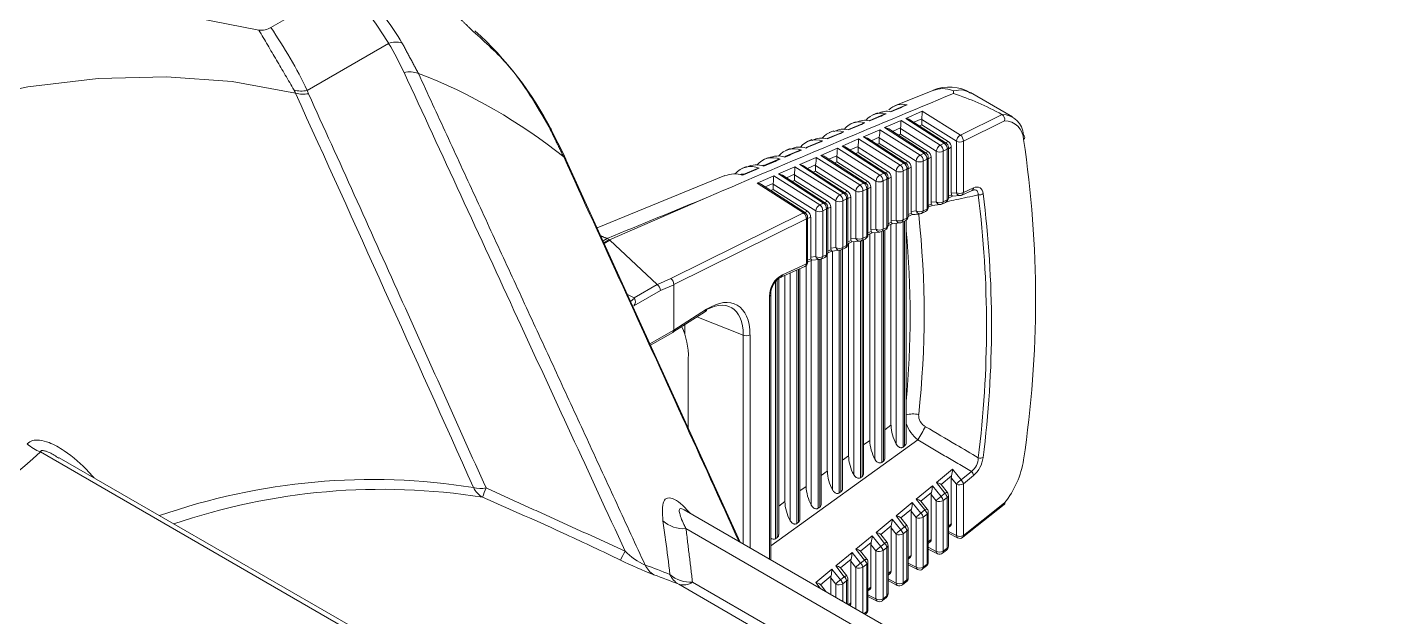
# Model space of a CAD drawing. Extents: x 8 to 113, y 2 to 87.
# Drawn here: x 21.117 to 23.919, y 69.324 to 70.541 of the extents above; entities that cross this region are included whole.
import ezdxf

# ---------------------------------------------------------------- set-up
doc = ezdxf.new("R2010")
doc.units = 0
doc.header["$MEASUREMENT"] = 0
doc.layers.add('OBJECT', color=7, linetype='CONTINUOUS')

msp = doc.modelspace()

# ---------------------------------------------------------------- linework, layer by layer
at = {"layer": 'OBJECT', "linetype": 'Continuous', "lineweight": 15}
for p, q in [((21.8632, 70.5075), (21.6948, 70.4103)), ((22.9926, 70.4126), (22.9083, 70.3784)), ((23.1518, 70.3559), (23.0651, 70.4059)), ((22.9297, 70.3794), (22.9005, 70.367)), ((22.9314, 70.3527), (22.9654, 70.3675)), ((22.9654, 70.3675), (23.0441, 70.318)), ((22.8416, 70.3418), (22.8131, 70.3298)), ((22.8277, 70.3456), (22.818, 70.3417)), ((22.8856, 70.3605), (22.8568, 70.3484)), ((22.8729, 70.364), (22.8632, 70.36)), ((22.8875, 70.3336), (22.9215, 70.3484)), ((22.9215, 70.3484), (23.0026, 70.2975)), ((23.0106, 70.3014), (22.9314, 70.3527)), ((23.0148, 70.3014), (22.94, 70.3499)), ((22.9643, 70.3521), (22.9477, 70.3449)), ((22.9595, 70.3372), (22.9642, 70.3393)), ((23.0358, 70.3055), (22.9642, 70.3506)), ((22.9642, 70.3393), (22.9642, 70.3506)), ((22.9642, 70.3393), (23.0187, 70.305)), ((23.0441, 70.318), (23.1303, 70.3607)), ((23.1353, 70.3479), (23.0503, 70.3058)), ((22.7977, 70.3231), (22.7693, 70.3111)), ((22.7826, 70.3272), (22.773, 70.3233)), ((22.7998, 70.2954), (22.8338, 70.3103)), ((22.8338, 70.3103), (22.9196, 70.2563)), ((22.8437, 70.3145), (22.8777, 70.3293)), ((22.9275, 70.2603), (22.8437, 70.3145)), ((22.9317, 70.2603), (22.8523, 70.3117)), ((22.8766, 70.3139), (22.8601, 70.3067)), ((22.9528, 70.2644), (22.8765, 70.3124)), ((22.8765, 70.3011), (22.8765, 70.3124)), ((22.8777, 70.3293), (22.9611, 70.2769)), ((22.969, 70.2808), (22.8875, 70.3336)), ((22.9732, 70.2809), (22.8962, 70.3308)), ((22.9205, 70.333), (22.9039, 70.3258)), ((22.9157, 70.3181), (22.9204, 70.3202)), ((22.9943, 70.285), (22.9204, 70.3315)), ((22.9204, 70.3202), (22.9204, 70.3315)), ((22.9204, 70.3202), (22.9772, 70.2844)), ((22.7098, 70.2857), (22.6818, 70.2738)), ((22.6926, 70.2903), (22.683, 70.2864)), ((22.7537, 70.3044), (22.7256, 70.2925)), ((22.7376, 70.3088), (22.728, 70.3048)), ((22.756, 70.2764), (22.79, 70.2912)), ((22.79, 70.2912), (22.8781, 70.2358)), ((22.8859, 70.2397), (22.7998, 70.2954)), ((22.8901, 70.2397), (22.8085, 70.2926)), ((22.8328, 70.2948), (22.8162, 70.2876)), ((22.828, 70.2799), (22.8327, 70.282)), ((22.9113, 70.2438), (22.8327, 70.2933)), ((22.8327, 70.282), (22.8327, 70.2933)), ((22.8327, 70.282), (22.8942, 70.2433)), ((22.8718, 70.299), (22.8765, 70.3011)), ((22.8765, 70.3011), (22.9357, 70.2638)), ((22.9719, 70.2817), (22.9772, 70.2844)), ((22.9943, 70.1805), (22.9943, 70.285)), ((23.0026, 70.2975), (23.0106, 70.3014)), ((23.0168, 70.2892), (23.0088, 70.2852)), ((23.0088, 70.2852), (23.0088, 70.1807)), ((23.0134, 70.3023), (23.0187, 70.305)), ((23.0168, 70.1844), (23.0168, 70.2892)), ((23.0193, 70.1882), (23.0193, 70.293)), ((23.0254, 70.293), (23.0193, 70.29)), ((23.0254, 70.293), (23.0254, 70.1983)), ((23.0358, 70.1993), (23.0358, 70.3055)), ((23.0503, 70.3058), (23.0503, 70.1996)), ((22.5893, 69.478), (22.2301, 70.2666)), ((22.6025, 70.2534), (22.593, 70.2495)), ((22.6475, 70.2719), (22.638, 70.268)), ((22.6659, 70.2669), (22.6381, 70.2551)), ((22.7122, 70.2573), (22.7462, 70.2721)), ((22.8029, 70.1985), (22.7122, 70.2573)), ((22.8071, 70.1985), (22.7208, 70.2544)), ((22.7451, 70.2566), (22.7285, 70.2494)), ((22.8283, 70.2027), (22.745, 70.2551)), ((22.745, 70.2438), (22.745, 70.2551)), ((22.7462, 70.2721), (22.8365, 70.2152)), ((22.8444, 70.2191), (22.756, 70.2764)), ((22.8486, 70.2191), (22.7647, 70.2735)), ((22.7889, 70.2757), (22.7724, 70.2685)), ((22.7842, 70.2609), (22.7888, 70.2629)), ((22.8698, 70.2233), (22.7888, 70.2742)), ((22.7888, 70.2629), (22.7888, 70.2742)), ((22.7888, 70.2629), (22.8527, 70.2227)), ((22.9196, 70.2563), (22.9275, 70.2603)), ((22.9303, 70.2612), (22.9357, 70.2638)), ((22.9528, 70.1616), (22.9528, 70.2644)), ((22.9611, 70.2769), (22.969, 70.2808)), ((22.9752, 70.2686), (22.9673, 70.2647)), ((22.9673, 70.2647), (22.9673, 70.1619)), ((22.9752, 70.1655), (22.9752, 70.2686)), ((22.9778, 70.1693), (22.9778, 70.2725)), ((22.9839, 70.2724), (22.9778, 70.2694)), ((22.9839, 70.2724), (22.9839, 70.1795)), ((22.5575, 70.235), (22.2937, 70.1269)), ((22.6219, 70.2481), (22.5943, 70.2363)), ((22.6245, 70.2191), (22.6585, 70.2339)), ((22.6585, 70.2339), (22.7535, 70.1741)), ((22.6683, 70.2382), (22.7023, 70.253)), ((22.7613, 70.1779), (22.6683, 70.2382)), ((22.7655, 70.178), (22.677, 70.2353)), ((22.7013, 70.2375), (22.6847, 70.2303)), ((22.7868, 70.1822), (22.7012, 70.236)), ((22.7012, 70.2247), (22.7012, 70.236)), ((22.7023, 70.253), (22.795, 70.1947)), ((22.7403, 70.2418), (22.745, 70.2438)), ((22.745, 70.2438), (22.8112, 70.2022)), ((22.8781, 70.2358), (22.8859, 70.2397)), ((22.8921, 70.2274), (22.8843, 70.2235)), ((22.8888, 70.2406), (22.8942, 70.2433)), ((22.8921, 70.1277), (22.8921, 70.2274)), ((22.8947, 70.1316), (22.8947, 70.2313)), ((22.9009, 70.2313), (22.8947, 70.2282)), ((22.9009, 70.2313), (22.9009, 70.1417)), ((22.9113, 70.1427), (22.9113, 70.2438)), ((22.9337, 70.248), (22.9258, 70.2441)), ((22.9258, 70.2441), (22.9258, 70.143)), ((22.9337, 70.1466), (22.9337, 70.248)), ((22.9363, 70.1505), (22.9363, 70.2519)), ((22.9424, 70.2519), (22.9363, 70.2488)), ((22.9424, 70.2519), (22.9424, 70.1606)), ((22.7198, 70.1574), (22.6245, 70.2191)), ((22.724, 70.1574), (22.6331, 70.2162)), ((22.6574, 70.2184), (22.6409, 70.2112)), ((22.6526, 70.2036), (22.6573, 70.2056)), ((22.7453, 70.1616), (22.6573, 70.2169)), ((22.6573, 70.2056), (22.6573, 70.2169)), ((22.6573, 70.2056), (22.7282, 70.161)), ((22.6965, 70.2227), (22.7012, 70.2247)), ((22.7012, 70.2247), (22.7697, 70.1816)), ((22.795, 70.1947), (22.8029, 70.1985)), ((22.8057, 70.1994), (22.8112, 70.2022)), ((22.8283, 70.105), (22.8283, 70.2027)), ((22.8365, 70.2152), (22.8444, 70.2191)), ((22.8506, 70.2069), (22.8428, 70.203)), ((22.8428, 70.203), (22.8428, 70.1053)), ((22.8472, 70.22), (22.8527, 70.2227)), ((22.8506, 70.1088), (22.8506, 70.2069)), ((22.8532, 70.1127), (22.8532, 70.2107)), ((22.8594, 70.2107), (22.8532, 70.2076)), ((22.8594, 70.2107), (22.8594, 70.1229)), ((22.8698, 70.1239), (22.8698, 70.2233)), ((22.8843, 70.2235), (22.8843, 70.1241)), ((23.0254, 70.1983), (23.0358, 70.1993)), ((23.047, 70.1944), (23.0682, 70.204)), ((23.0503, 70.1996), (23.0715, 70.2092)), ((22.5237, 70.1908), (22.3196, 70.1019)), ((22.7535, 70.1741), (22.7613, 70.1779)), ((22.7641, 70.1789), (22.7697, 70.1816)), ((22.7701, 70.0749), (22.7701, 70.1696)), ((22.7764, 70.1696), (22.7701, 70.1665)), ((22.7764, 70.1696), (22.7764, 70.0851)), ((22.7868, 70.0862), (22.7868, 70.1822)), ((22.8091, 70.1863), (22.8012, 70.1824)), ((22.8012, 70.1824), (22.8012, 70.0864)), ((22.8091, 70.09), (22.8091, 70.1863)), ((22.8179, 70.1902), (22.8116, 70.1871)), ((22.8116, 70.0938), (22.8116, 70.1901)), ((22.8179, 70.1902), (22.8179, 70.104)), ((22.9778, 70.173), (22.9845, 70.1761)), ((22.9778, 70.1693), (22.9861, 70.1731)), ((22.9839, 70.1795), (22.9943, 70.1805)), ((22.9861, 70.1731), (23.0023, 70.1746)), ((23.0055, 70.1755), (23.0135, 70.1791)), ((23.0088, 70.1807), (23.0168, 70.1844)), ((23.0193, 70.1919), (23.026, 70.1949)), ((23.0193, 70.1882), (23.0276, 70.1919)), ((23.0276, 70.1919), (23.0438, 70.1935)), ((22.4461, 70.0218), (22.7198, 70.1574)), ((22.726, 70.1451), (22.4522, 70.0095)), ((22.7226, 70.1583), (22.7282, 70.161)), ((22.726, 70.0522), (22.726, 70.1451)), ((22.7349, 70.1491), (22.7285, 70.1459)), ((22.7285, 70.0561), (22.7285, 70.149)), ((22.7349, 70.1491), (22.7349, 70.0663)), ((22.7453, 70.0673), (22.7453, 70.1616)), ((22.7675, 70.1657), (22.7597, 70.1619)), ((22.7597, 70.1619), (22.7597, 70.0675)), ((22.7675, 70.0711), (22.7675, 70.1657)), ((22.9009, 70.1417), (22.9113, 70.1427)), ((22.9225, 70.1378), (22.9304, 70.1414)), ((22.9258, 70.143), (22.9337, 70.1466)), ((22.9319, 69.683), (22.9319, 70.1422)), ((22.9363, 70.1541), (22.943, 70.1572)), ((22.9363, 70.1504), (22.9446, 70.1542)), ((22.9424, 70.1606), (22.9528, 70.1616)), ((22.9446, 70.1542), (22.9608, 70.1558)), ((22.964, 70.1566), (22.9719, 70.1602)), ((22.9673, 70.1619), (22.9752, 70.1655)), ((22.8532, 70.1164), (22.86, 70.1195)), ((22.8532, 70.1126), (22.8616, 70.1165)), ((22.857, 70.1144), (22.857, 69.6876)), ((22.8594, 70.1229), (22.8698, 70.1239)), ((22.8616, 70.1165), (22.8778, 70.118)), ((22.8677, 69.6488), (22.8677, 70.1171)), ((22.881, 70.1189), (22.8888, 70.1225)), ((22.8818, 70.1193), (22.8818, 69.6424)), ((22.8843, 70.1241), (22.8921, 70.1277)), ((22.8852, 69.6448), (22.8852, 70.1208)), ((22.8881, 69.6515), (22.8881, 70.1221)), ((22.8947, 70.1353), (22.9015, 70.1383)), ((22.8947, 70.1315), (22.9031, 70.1353)), ((22.9008, 70.1343), (22.9008, 69.7191)), ((22.9031, 70.1353), (22.9193, 70.1369)), ((22.9116, 69.6803), (22.9116, 70.1362)), ((22.9257, 70.1392), (22.9257, 69.674)), ((22.929, 69.6764), (22.929, 70.1407)), ((22.3148, 70.1046), (22.3061, 70.0996)), ((22.3077, 70.0963), (22.3185, 70.1025)), ((22.3204, 70.1011), (22.3086, 70.0942)), ((22.3145, 70.1048), (22.3148, 70.1046)), ((22.3185, 70.1025), (22.3148, 70.1046)), ((22.418, 70.0098), (22.3204, 70.1011)), ((22.7764, 70.0851), (22.7868, 70.0862)), ((22.8012, 70.0864), (22.8091, 70.09)), ((22.8116, 70.0975), (22.8185, 70.1006)), ((22.8116, 70.0938), (22.8201, 70.0976)), ((22.8131, 70.0944), (22.8131, 69.6561)), ((22.8179, 70.104), (22.8283, 70.105)), ((22.8201, 70.0976), (22.8363, 70.0992)), ((22.8239, 69.6172), (22.8239, 70.098)), ((22.838, 70.0995), (22.838, 69.6109)), ((22.8395, 70.1), (22.8473, 70.1036)), ((22.8413, 69.6133), (22.8413, 70.1009)), ((22.8428, 70.1053), (22.8506, 70.1088)), ((22.8443, 69.62), (22.8443, 70.1022)), ((22.7285, 70.0597), (22.7354, 70.0629)), ((22.7285, 70.056), (22.7371, 70.0599)), ((22.7349, 70.0663), (22.7453, 70.0673)), ((22.7362, 69.5542), (22.7362, 70.0595)), ((22.7371, 70.0599), (22.7533, 70.0614)), ((22.7503, 70.0612), (22.7503, 69.5479)), ((22.7536, 69.5503), (22.7536, 70.0615)), ((22.7564, 70.0623), (22.7642, 70.0658)), ((22.7566, 69.5569), (22.7566, 70.0624)), ((22.7597, 70.0675), (22.7675, 70.0711)), ((22.7693, 70.0711), (22.7693, 69.6245)), ((22.7701, 70.0786), (22.777, 70.0817)), ((22.7701, 70.0749), (22.7786, 70.0787)), ((22.7786, 70.0787), (22.7948, 70.0803)), ((22.7801, 69.5857), (22.7801, 70.0789)), ((22.7941, 70.0803), (22.7941, 69.5794)), ((22.7975, 69.5818), (22.7975, 70.081)), ((22.7979, 70.0812), (22.8058, 70.0847)), ((22.8004, 69.5885), (22.8004, 70.0823)), ((22.6736, 70.0247), (22.7227, 70.0469)), ((22.6769, 70.0299), (22.726, 70.0522)), ((22.6924, 69.5227), (22.6924, 70.0332)), ((22.7065, 70.0396), (22.7065, 69.5163)), ((22.7098, 69.5188), (22.7098, 70.0411)), ((22.7127, 69.5254), (22.7127, 70.0424)), ((22.7255, 70.0488), (22.7255, 69.593)), ((22.3702, 69.9822), (22.418, 70.0098)), ((22.418, 70.0098), (22.4182, 70.0097)), ((22.4182, 70.0097), (22.4461, 70.0218)), ((22.4522, 70.0094), (22.4245, 69.9974)), ((22.4522, 70.0095), (22.4522, 70.0094)), ((22.4522, 69.9156), (22.4522, 70.0094)), ((22.6626, 70.0165), (22.6626, 69.4848)), ((22.666, 69.4872), (22.666, 70.0199)), ((22.6689, 69.4939), (22.6689, 70.0249)), ((22.6816, 70.0283), (22.6816, 69.5615)), ((22.3566, 69.9889), (22.3702, 69.9822)), ((22.363, 69.9749), (22.371, 69.9814)), ((22.4245, 69.9974), (22.3696, 69.9657)), ((22.6501, 69.4429), (22.6501, 69.9857)), ((22.6526, 69.4414), (22.6526, 69.9896)), ((22.4502, 69.911), (22.5178, 69.9541)), ((22.4522, 69.9156), (22.5199, 69.9587)), ((22.4751, 69.9269), (22.4751, 69.9065)), ((22.5957, 69.9053), (22.5, 69.9428)), ((22.4029, 69.8871), (22.4522, 69.9156)), ((22.4042, 69.8845), (22.45, 69.9109)), ((22.5957, 69.4743), (22.5957, 69.9053)), ((22.6096, 69.9059), (22.6096, 69.4663)), ((22.4822, 69.7131), (22.4822, 69.8569)), ((22.9008, 69.7191), (22.8881, 69.71)), ((22.6526, 69.4704), (22.9564, 69.6888)), ((22.857, 69.6876), (22.8443, 69.6784)), ((22.9257, 69.674), (22.929, 69.6764)), ((24.2728, 67.858), (21.1439, 69.6642)), ((24.288, 67.8594), (21.1826, 69.6521)), ((22.8131, 69.6561), (22.8004, 69.6469)), ((22.8818, 69.6424), (22.8852, 69.6448)), ((22.7693, 69.6245), (22.7566, 69.6154)), ((22.838, 69.6109), (22.8413, 69.6133)), ((22.9946, 69.6008), (23.0278, 69.6284)), ((23.026, 69.6146), (23.0043, 69.5966)), ((23.0254, 69.5159), (23.0254, 69.6105)), ((23.0358, 69.5977), (23.0254, 69.6105)), ((23.0278, 69.6284), (23.0456, 69.6064)), ((23.0668, 69.6239), (23.0456, 69.6064)), ((23.0503, 69.598), (23.0715, 69.6155)), ((22.7255, 69.593), (22.7127, 69.5839)), ((22.7941, 69.5794), (22.7975, 69.5818)), ((22.953, 69.5664), (22.9863, 69.594)), ((22.9863, 69.594), (23.0041, 69.572)), ((23.0121, 69.5786), (22.9946, 69.6008)), ((23.0172, 69.5803), (23.0042, 69.5967)), ((23.0358, 69.4915), (23.0358, 69.5977)), ((23.0503, 69.598), (23.0503, 69.4918)), ((22.6816, 69.5615), (22.6689, 69.5523)), ((22.9115, 69.532), (22.9448, 69.5596)), ((22.9448, 69.5596), (22.9626, 69.5376)), ((22.9706, 69.5442), (22.953, 69.5664)), ((22.9845, 69.5802), (22.9627, 69.5622)), ((22.9756, 69.5458), (22.9627, 69.5622)), ((22.9839, 69.4832), (22.9839, 69.5761)), ((22.9943, 69.5633), (22.9839, 69.5761)), ((22.9943, 69.4588), (22.9943, 69.5633)), ((23.0041, 69.572), (23.0121, 69.5786)), ((23.0168, 69.5702), (23.0088, 69.5636)), ((23.0088, 69.5636), (23.0088, 69.4591)), ((23.0168, 69.4654), (23.0168, 69.5702)), ((23.0193, 69.4692), (23.0193, 69.5741)), ((23.049, 69.4878), (23.1348, 69.5554)), ((23.1353, 69.5588), (23.0503, 69.4918)), ((25.3975, 67.8568), (22.4738, 69.5446)), ((22.4738, 69.5446), (22.4738, 69.5446)), ((22.7503, 69.5479), (22.7536, 69.5503)), ((22.8699, 69.4975), (22.9033, 69.5252)), ((22.9033, 69.5252), (22.9211, 69.5032)), ((22.929, 69.5097), (22.9115, 69.532)), ((22.943, 69.5458), (22.9212, 69.5278)), ((22.9341, 69.5114), (22.9212, 69.5278)), ((22.9424, 69.4505), (22.9424, 69.5417)), ((22.9528, 69.5289), (22.9424, 69.5417)), ((22.9528, 69.4261), (22.9528, 69.5289)), ((22.9626, 69.5376), (22.9706, 69.5442)), ((22.9752, 69.5358), (22.9673, 69.5292)), ((22.9673, 69.5292), (22.9673, 69.4264)), ((22.9752, 69.4326), (22.9752, 69.5358)), ((22.9778, 69.4365), (22.9778, 69.5396)), ((25.3446, 67.8505), (22.4774, 69.5057)), ((22.7065, 69.5163), (22.7098, 69.5188)), ((22.8875, 69.4753), (22.8699, 69.4975)), ((22.9015, 69.5114), (22.8796, 69.4933)), ((22.9009, 69.4178), (22.9009, 69.5073)), ((22.9113, 69.4945), (22.9009, 69.5073)), ((22.9211, 69.5032), (22.929, 69.5097)), ((22.9337, 69.5013), (22.9258, 69.4948)), ((22.9337, 69.3999), (22.9337, 69.5013)), ((22.9363, 69.4038), (22.9363, 69.5052)), ((23.0193, 69.5111), (23.0254, 69.5159)), ((23.0193, 69.508), (23.0238, 69.5115)), ((23.0193, 69.4999), (23.0358, 69.4915)), ((22.6626, 69.4848), (22.666, 69.4872)), ((22.8284, 69.4631), (22.8618, 69.4908)), ((22.86, 69.477), (22.8381, 69.4589)), ((22.8594, 69.3851), (22.8594, 69.4729)), ((22.8698, 69.4601), (22.8594, 69.4729)), ((22.8618, 69.4908), (22.8796, 69.4688)), ((22.8926, 69.477), (22.8796, 69.4934)), ((22.8796, 69.4688), (22.8875, 69.4753)), ((22.8947, 69.371), (22.8947, 69.4708)), ((22.9113, 69.3934), (22.9113, 69.4945)), ((22.9258, 69.4948), (22.9258, 69.3937)), ((22.9778, 69.4783), (22.9839, 69.4832)), ((22.9778, 69.4753), (22.9823, 69.4788)), ((23.0193, 69.4963), (23.0383, 69.4867)), ((22.7869, 69.4287), (22.8203, 69.4564)), ((22.8185, 69.4426), (22.7965, 69.4245)), ((22.8203, 69.4564), (22.8381, 69.4344)), ((22.846, 69.4409), (22.8284, 69.4631)), ((22.851, 69.4425), (22.8381, 69.4589)), ((22.8381, 69.4344), (22.846, 69.4409)), ((22.8698, 69.3607), (22.8698, 69.4601)), ((22.8921, 69.4669), (22.8843, 69.4604)), ((22.8843, 69.4604), (22.8843, 69.361)), ((22.8921, 69.3672), (22.8921, 69.4669)), ((22.9363, 69.4456), (22.9424, 69.4505)), ((22.9363, 69.4426), (22.9407, 69.4461)), ((22.9778, 69.4672), (22.9943, 69.4588)), ((22.9778, 69.4636), (22.9968, 69.454)), ((23.0075, 69.4551), (23.0155, 69.4614)), ((23.0088, 69.4591), (23.0168, 69.4654)), ((22.7453, 69.3942), (22.7788, 69.422)), ((22.7788, 69.422), (22.7966, 69.4)), ((22.8044, 69.4064), (22.7869, 69.4287)), ((22.8095, 69.4081), (22.7965, 69.4245)), ((22.8179, 69.3523), (22.8179, 69.4385)), ((22.8283, 69.4257), (22.8179, 69.4385)), ((22.8283, 69.34), (22.8283, 69.4257)), ((22.8506, 69.4325), (22.8428, 69.426)), ((22.8428, 69.426), (22.8428, 69.3317)), ((22.8506, 69.3344), (22.8506, 69.4325)), ((22.8532, 69.3383), (22.8532, 69.4363)), ((22.8947, 69.4129), (22.9009, 69.4178)), ((22.8947, 69.4098), (22.8992, 69.4134)), ((22.9363, 69.4345), (22.9528, 69.4261)), ((22.9363, 69.431), (22.9553, 69.4213)), ((22.966, 69.4224), (22.974, 69.4287)), ((22.9673, 69.4264), (22.9752, 69.4326)), ((25.2334, 67.7911), (22.4623, 69.3909)), ((22.4909, 69.3951), (25.2608, 67.7961)), ((22.7545, 69.3826), (22.7453, 69.3942)), ((22.777, 69.4082), (22.755, 69.39)), ((22.7662, 69.3759), (22.755, 69.3901)), ((22.7764, 69.37), (22.7764, 69.4041)), ((22.7868, 69.3913), (22.7764, 69.4041)), ((22.7868, 69.364), (22.7868, 69.3913)), ((22.7966, 69.4), (22.8044, 69.4064)), ((22.8091, 69.398), (22.8012, 69.3916)), ((22.8012, 69.3916), (22.8012, 69.3556)), ((22.8091, 69.3511), (22.8091, 69.398)), ((22.8116, 69.3496), (22.8116, 69.4019)), ((22.8532, 69.3801), (22.8594, 69.3851)), ((22.8947, 69.4018), (22.9113, 69.3934)), ((22.8947, 69.3983), (22.9138, 69.3886)), ((22.9245, 69.3897), (22.9324, 69.3959)), ((22.9258, 69.3937), (22.9337, 69.3999)), ((22.8532, 69.3771), (22.8577, 69.3807)), ((22.8532, 69.3691), (22.8698, 69.3607)), ((22.8532, 69.3656), (22.8723, 69.3559)), ((22.883, 69.357), (22.8909, 69.3632)), ((22.8843, 69.361), (22.8921, 69.3672)), ((22.8133, 69.3487), (22.8179, 69.3523)), ((22.8155, 69.3474), (22.8162, 69.348)), ((22.8452, 69.3302), (22.8506, 69.3344)), ((22.8475, 69.329), (22.8494, 69.3305))]:
    msp.add_line(p, q, dxfattribs=at)
at = {"layer": 'OBJECT', "linetype": 'Continuous', "lineweight": 15, "flags": 128}
for points in [[(18.8846, 68.9703), (19.0113, 69.1408), (19.1433, 69.3046), (19.2799, 69.4609), (19.4206, 69.6092), (19.5647, 69.7487), (19.7118, 69.8789), (19.8611, 69.9993), (20.012, 70.1093), (20.1638, 70.2084), (20.316, 70.2963), (20.4679, 70.3725), (20.6188, 70.4367), (20.7681, 70.4887), (20.9151, 70.5283), (21.0593, 70.5552), (21.2, 70.5694), (21.3366, 70.5707), (21.4685, 70.5593), (21.5952, 70.5351)], [(21.6708, 70.405), (21.5403, 70.4288), (21.4043, 70.4388), (21.2634, 70.4351), (21.1181, 70.4176), (20.9694, 70.3864), (20.8177, 70.3416), (20.6638, 70.2835), (20.5085, 70.2123), (20.3524, 70.1284), (20.1963, 70.0321), (20.041, 69.9239), (19.8872, 69.8044), (19.7355, 69.674), (19.5867, 69.5335), (19.4415, 69.3833), (19.3005, 69.2243), (19.1645, 69.0572), (19.0341, 68.8828)], [(22.2302, 70.2663), (22.2248, 70.2783), (22.1997, 70.3279)], [(23.068, 70.2037), (23.0697, 70.2046), (23.0702, 70.2047)], [(22.6723, 70.0243), (22.6732, 70.0245), (22.6736, 70.0247)], [(23.0121, 69.5786), (23.0136, 69.5794), (23.0149, 69.5801), (23.016, 69.5804), (23.0167, 69.5805), (23.0172, 69.5803), (23.0172, 69.5803)], [(22.9706, 69.5442), (22.9721, 69.545), (22.9734, 69.5456), (22.9744, 69.546), (22.9752, 69.546), (22.9756, 69.5458), (22.9756, 69.5458)], [(22.929, 69.5097), (22.9305, 69.5106), (22.9318, 69.5112), (22.9329, 69.5115), (22.9337, 69.5116), (22.9341, 69.5114), (22.9341, 69.5114)], [(22.8875, 69.4753), (22.889, 69.4762), (22.8903, 69.4768), (22.8913, 69.4771), (22.8921, 69.4772), (22.8926, 69.477), (22.8926, 69.477)], [(22.846, 69.4409), (22.8474, 69.4417), (22.8487, 69.4423), (22.8498, 69.4427), (22.8506, 69.4427), (22.851, 69.4425), (22.851, 69.4425)], [(22.8044, 69.4064), (22.8059, 69.4073), (22.8072, 69.4079), (22.8083, 69.4082), (22.809, 69.4083), (22.8095, 69.4081), (22.8095, 69.4081)]]:
    msp.add_lwpolyline(points, dxfattribs=at)
at = {"layer": 'OBJECT', "linetype": 'Continuous', "lineweight": 15}
for centre, radius, start, end in [((20.985, 69.9599), 1.035, 31.9425, 40.299), ((21.5524, 69.9937), 0.7286, 27.3622, 47.8378), ((21.8794, 70.4594), 0.0507, 76.972, 108.6339), ((21.9062, 70.3938), 0.055, 70.4716, 101.5914), ((21.5213, 69.3965), 1.124, 51.2503, 68.9739), ((21.6833, 70.4677), 0.0586, 254.7594, 281.3149), ((-284.7471, -68.4698), 336.4196, 24.228816, 24.380994), ((21.6871, 70.4617), 0.0591, 253.9563, 280.4929), ((40.5209, 28.2356), 45.6523, 112.52832, 113.21752), ((23.0216, 70.3291), 0.0883, 60.2939, 112.2468), ((22.8404, 69.8281), 0.6063, 61.4727, 71.8167), ((22.8917, 70.331), 0.0364, 76.0251, 120.0013), ((22.9244, 70.3431), 0.0388, 75.0746, 135.9017), ((22.9014, 70.3664), 0.000924, 148.4261, 186.8473), ((22.9359, 70.3678), 0.013, 96.7791, 118.3252), ((22.8473, 70.3679), 0.1181, 352.3063, 359.8329), ((22.8351, 70.3057), 0.0396, 72.5625, 142.1127), ((22.8469, 70.3109), 0.038, 75.0332, 119.3047), ((22.8482, 70.3298), 0.0137, 95.2169, 118.5125), ((22.8799, 70.3245), 0.0391, 73.9931, 142.2646), ((22.8578, 70.3478), 0.00111, 152.1426, 187.7035), ((22.8921, 70.3486), 0.0136, 95.9864, 118.6461), ((22.8034, 70.3488), 0.1181, 352.3063, 359.8329), ((22.9296, 70.3329), 0.0199, 58.4208, 84.9197), ((22.9749, 70.3506), 0.0107, 171.8996, 179.8367), ((23.1298, 70.3165), 0.0444, 2.6471, 89.6881), ((23.1233, 70.3505), 0.0124, 347.7172, 55.4572), ((23.1346, 70.3079), 0.04, 1.7971, 88.9417), ((22.1792, 70.3179), 0.0233, 27.8861, 49.757), ((22.7573, 70.2707), 0.0413, 73.1289, 117.5871), ((22.7903, 70.2869), 0.0401, 71.1733, 141.9031), ((22.8021, 70.2908), 0.0396, 74.0676, 118.4874), ((22.8043, 70.3109), 0.0139, 94.4652, 118.3805), ((22.7158, 70.3106), 0.1181, 352.3063, 359.8329), ((22.8419, 70.2947), 0.0199, 58.4208, 84.9197), ((22.8872, 70.3124), 0.0107, 171.8996, 179.8367), ((22.7596, 70.3297), 0.1181, 352.3063, 359.8329), ((22.8858, 70.3138), 0.0199, 58.4208, 84.9197), ((22.931, 70.3315), 0.0107, 171.8996, 179.8367), ((23.0517, 70.304), 0.0159, 118.5734, 174.6178), ((23.0367, 70.3066), 0.0136, 356.6162, 57.1458), ((23.1716, 70.3137), 0.00543, 303.4165, 62.4537), ((20.9807, 69.9785), 2.2187, 351.4303, 8.5697), ((22.7007, 70.2491), 0.041, 68.5147, 141.3418), ((22.7124, 70.2505), 0.0431, 72.2233, 116.649), ((22.7165, 70.2732), 0.0142, 93.012, 118.1205), ((22.7455, 70.268), 0.0406, 69.8244, 141.6438), ((22.7604, 70.2921), 0.014, 93.7304, 118.2499), ((22.6719, 70.2915), 0.1181, 352.3063, 359.8329), ((22.7981, 70.2756), 0.0199, 58.4208, 84.9197), ((22.8434, 70.2933), 0.0107, 171.8996, 179.8367), ((22.9711, 70.277), 0.00441, 61.7666, 118.6857), ((22.9686, 70.2717), 0.0153, 2.6635, 55.9126), ((23.0102, 70.2835), 0.0159, 118.5734, 174.6178), ((23.0013, 70.2985), 0.0153, 242.7532, 299.2807), ((22.9952, 70.286), 0.0136, 356.6162, 57.1458), ((23.0127, 70.2976), 0.00441, 61.7666, 118.6857), ((23.0032, 70.29), 0.0136, 356.6162, 57.1458), ((23.0093, 70.293), 0.01, 0, 57.0683), ((23.0146, 70.2934), 0.0048, 297.5274, 355.2603), ((23.0101, 70.2923), 0.0153, 2.6635, 55.9126), ((23.0428, 70.3191), 0.0153, 242.7532, 299.2807), ((22.2147, 70.2593), 0.0171, 25.3628, 53.6869), ((22.6112, 70.2114), 0.042, 66.0085, 140.6316), ((22.6225, 70.2098), 0.0468, 70.5038, 114.6995), ((22.6559, 70.2302), 0.0415, 67.2431, 141.0027), ((22.6675, 70.2302), 0.0449, 71.3487, 115.6837), ((22.6726, 70.2543), 0.0143, 92.3093, 117.9923), ((22.7104, 70.2374), 0.0199, 58.4208, 84.9197), ((22.7557, 70.2551), 0.0107, 171.8996, 179.8367), ((22.6281, 70.2724), 0.1181, 352.3063, 359.8329), ((22.7542, 70.2565), 0.0199, 58.4208, 84.9197), ((22.7995, 70.2742), 0.0107, 171.8996, 179.8367), ((22.9272, 70.2424), 0.0159, 118.5734, 174.6178), ((22.9122, 70.2449), 0.0136, 356.6162, 57.1458), ((22.9296, 70.2564), 0.00441, 61.7666, 118.6857), ((22.9201, 70.2488), 0.0136, 356.6162, 57.1458), ((22.9263, 70.2519), 0.01, 0, 57.0683), ((22.9271, 70.2511), 0.0153, 2.6635, 55.9126), ((22.9687, 70.2629), 0.0159, 118.5734, 174.6178), ((22.9598, 70.278), 0.0153, 242.7532, 299.2807), ((22.9537, 70.2655), 0.0136, 356.6162, 57.1458), ((22.9616, 70.2694), 0.0136, 356.6162, 57.1458), ((22.9678, 70.2725), 0.01, 0, 57.0683), ((22.973, 70.2729), 0.0048, 297.5274, 355.2603), ((22.5774, 70.1894), 0.0488, 69.6868, 113.7033), ((22.6285, 70.2357), 0.014, 90.9814, 118.0689), ((22.5404, 70.2342), 0.1181, 352.3063, 359.8329), ((22.6666, 70.2183), 0.0199, 58.4208, 84.9197), ((22.7118, 70.236), 0.0107, 171.8996, 179.8367), ((22.5842, 70.2533), 0.1181, 352.3063, 359.8329), ((22.8857, 70.2218), 0.0159, 118.5734, 174.6178), ((22.8707, 70.2243), 0.0136, 356.6162, 57.1458), ((22.8881, 70.2358), 0.00441, 61.7666, 118.6857), ((22.8786, 70.2282), 0.0136, 356.6162, 57.1458), ((22.8847, 70.2313), 0.01, 0, 57.0683), ((22.8899, 70.2317), 0.0048, 297.5274, 355.2603), ((22.8856, 70.2306), 0.0153, 2.6635, 55.9126), ((22.9183, 70.2574), 0.0153, 242.7532, 299.2807), ((22.9315, 70.2523), 0.0048, 297.5274, 355.2603), ((22.6227, 70.1992), 0.0199, 58.4208, 84.9197), ((22.668, 70.2169), 0.0107, 171.8996, 179.8367), ((22.805, 70.1947), 0.00441, 61.7666, 118.6857), ((22.7955, 70.1871), 0.0136, 356.6162, 57.1458), ((22.8016, 70.1901), 0.01, 0, 57.0683), ((22.8026, 70.1895), 0.0153, 2.6635, 55.9126), ((22.8442, 70.2012), 0.0159, 118.5734, 174.6178), ((22.8353, 70.2163), 0.0153, 242.7532, 299.2807), ((22.8292, 70.2038), 0.0136, 356.6162, 57.1458), ((22.8465, 70.2152), 0.00441, 61.7666, 118.6857), ((22.837, 70.2077), 0.0136, 356.6162, 57.1458), ((22.8432, 70.2107), 0.01, 0, 57.0683), ((22.8484, 70.2111), 0.0048, 297.5274, 355.2603), ((22.8441, 70.21), 0.0153, 2.6635, 55.9126), ((22.8768, 70.2368), 0.0153, 242.7532, 299.2807), ((23.0352, 70.1982), 0.00977, 178.9597, 199.259), ((23.0428, 70.2129), 0.0153, 242.7532, 299.2807), ((23.0438, 70.2018), 0.00832, 197.3922, 270.2431), ((23.0442, 70.1998), 0.0061, 297.3522, 358.329), ((23.0653, 70.2094), 0.0061, 297.3522, 358.329), ((23.078, 70.198), 0.013, 358.0276, 120.2443), ((23.0826, 70.2085), 0.0139, 263.8287, 307.5343), ((20.9577, 69.9249), 2.1507, 352.7179, 7.2821), ((22.7612, 70.1601), 0.0159, 118.5734, 174.6178), ((22.7462, 70.1627), 0.0136, 356.6162, 57.1458), ((22.7634, 70.1741), 0.00441, 61.7666, 118.6857), ((22.7539, 70.1665), 0.0136, 356.6162, 57.1458), ((22.7601, 70.1696), 0.01, 0, 57.0683), ((22.7653, 70.17), 0.0048, 297.5274, 355.2603), ((22.7611, 70.1689), 0.0153, 2.6635, 55.9126), ((22.8027, 70.1807), 0.0159, 118.5734, 174.6178), ((22.7938, 70.1957), 0.0153, 242.7532, 299.2807), ((22.7877, 70.1832), 0.0136, 356.6162, 57.1458), ((22.8068, 70.1905), 0.0048, 297.5274, 355.2603), ((22.9678, 70.1693), 0.01, 294.4425, 0), ((22.973, 70.1697), 0.0048, 297.5274, 355.2603), ((22.9937, 70.1793), 0.00977, 178.9597, 199.259), ((22.9899, 70.1771), 0.00553, 190.8765, 226.9202), ((23.0013, 70.194), 0.0153, 242.7532, 299.2807), ((23.0023, 70.183), 0.00832, 197.3922, 270.2431), ((23.0013, 70.1846), 0.01, 275.5615, 294.4425), ((23.0024, 70.1811), 0.00634, 298.5886, 357.0927), ((23.0093, 70.1882), 0.01, 294.4425, 0), ((23.0104, 70.1847), 0.00634, 298.5886, 357.0927), ((23.0146, 70.1886), 0.0048, 297.5274, 355.2603), ((23.0307, 70.1956), 0.00477, 187.8812, 229.9156), ((23.0429, 70.2035), 0.01, 275.5615, 294.4425), ((20.9187, 69.9232), 2.1794, 352.8439, 7.1561), ((22.7219, 70.1535), 0.00441, 61.7666, 118.6857), ((22.7124, 70.1459), 0.0136, 356.6162, 57.1458), ((22.7185, 70.149), 0.01, 0, 57.0683), ((22.7237, 70.1494), 0.0048, 297.5274, 355.2603), ((22.7196, 70.1483), 0.0153, 2.6635, 55.9126), ((22.7523, 70.1752), 0.0153, 242.7532, 299.2807), ((22.9107, 70.1416), 0.00977, 178.9597, 199.259), ((22.9183, 70.1563), 0.0153, 242.7532, 299.2807), ((22.9193, 70.1452), 0.00832, 197.3922, 270.2431), ((22.9194, 70.1433), 0.00634, 298.5886, 357.0927), ((22.9263, 70.1505), 0.01, 294.4425, 0), ((22.9274, 70.1469), 0.00634, 298.5886, 357.0927), ((22.9315, 70.1509), 0.0048, 297.5274, 355.2603), ((22.9522, 70.1604), 0.00977, 178.9597, 199.259), ((22.9484, 70.1582), 0.00553, 190.8765, 226.9202), ((22.9534, 70.1089), 0.0458, 84.257, 103.1499), ((22.9598, 70.1752), 0.0153, 242.7532, 299.2807), ((22.9608, 70.1641), 0.00832, 197.3922, 270.2431), ((21.0601, 69.9478), 1.9091, 353.7875, 6.2125), ((22.9598, 70.1657), 0.01, 275.5615, 294.4425), ((22.9609, 70.1622), 0.00634, 298.5886, 357.0927), ((22.9689, 70.1658), 0.00634, 298.5886, 357.0927), ((22.8692, 70.1227), 0.00977, 178.9597, 199.259), ((22.8654, 70.1205), 0.00553, 190.8765, 226.9202), ((22.8768, 70.1374), 0.0153, 242.7532, 299.2807), ((22.8778, 70.1264), 0.00832, 197.3922, 270.2431), ((22.8768, 70.128), 0.01, 275.5615, 294.4425), ((22.8779, 70.1245), 0.00634, 298.5886, 357.0927), ((22.8847, 70.1316), 0.01, 294.4425, 0), ((22.8858, 70.128), 0.00634, 298.5886, 357.0927), ((22.8899, 70.132), 0.0048, 297.5274, 355.2603), ((22.9069, 70.1394), 0.00553, 190.8765, 226.9202), ((22.9183, 70.1469), 0.01, 275.5615, 294.4425), ((21.0546, 69.945), 1.8856, 354.6361, 5.3639), ((22.7862, 70.085), 0.00977, 178.9597, 199.259), ((22.7938, 70.0997), 0.0153, 242.7532, 299.2807), ((22.7947, 70.0886), 0.00832, 197.3922, 270.2431), ((22.7949, 70.0867), 0.00634, 298.5886, 357.0927), ((22.8016, 70.0938), 0.01, 294.4425, 0), ((22.8027, 70.0903), 0.00634, 298.5886, 357.0927), ((22.8068, 70.0942), 0.0048, 297.5274, 355.2603), ((22.8277, 70.1038), 0.00977, 178.9597, 199.259), ((22.8239, 70.1016), 0.00553, 190.8765, 226.9202), ((22.8353, 70.1186), 0.0153, 242.7532, 299.2807), ((22.8363, 70.1075), 0.00832, 197.3922, 270.2431), ((22.8353, 70.1091), 0.01, 275.5615, 294.4425), ((22.8364, 70.1056), 0.00634, 298.5886, 357.0927), ((22.8432, 70.1127), 0.01, 294.4425, 0), ((22.8443, 70.1092), 0.00634, 298.5886, 357.0927), ((22.8484, 70.1131), 0.0048, 297.5274, 355.2603), ((22.7447, 70.0661), 0.00977, 178.9597, 199.259), ((22.7409, 70.0639), 0.00553, 190.8765, 226.9202), ((22.7523, 70.0808), 0.0153, 242.7532, 299.2807), ((22.7532, 70.0698), 0.00832, 197.3922, 270.2431), ((22.7523, 70.0714), 0.01, 275.5615, 294.4425), ((22.7534, 70.0679), 0.00634, 298.5886, 357.0927), ((22.7601, 70.0749), 0.01, 294.4425, 0), ((22.7612, 70.0714), 0.00634, 298.5886, 357.0927), ((22.7653, 70.0753), 0.0048, 297.5274, 355.2603), ((22.7824, 70.0828), 0.00553, 190.8765, 226.9202), ((22.7938, 70.0903), 0.01, 275.5615, 294.4425), ((22.6998, 69.9858), 0.0497, 117.3828, 180.0373), ((22.6706, 70.0302), 0.00634, 298.5886, 357.0927), ((22.7185, 70.0561), 0.01, 294.4425, 0), ((22.7196, 70.0525), 0.00634, 298.5886, 357.0927), ((22.7237, 70.0564), 0.0048, 297.5274, 355.2603), ((22.4097, 69.9976), 0.0147, 359.2045, 54.9158), ((22.4383, 70.0104), 0.0138, 356.3717, 55.7695), ((22.6929, 69.9893), 0.0406, 120.4822, 177.4279), ((22.3605, 69.9744), 0.0126, 316.3806, 33.4727), ((22.3694, 69.9804), 0.0019, 29.7846, 64.6111), ((22.6478, 69.99), 0.00483, 297.7279, 355.0599), ((22.6491, 69.9896), 0.00349, 0.1795, 25.514), ((22.5149, 69.9582), 0.00503, 305.7397, 5.6418), ((22.342, 69.862), 0.1403, 357.9029, 25.6187), ((22.4473, 69.915), 0.00491, 303.9624, 6.3461), ((22.6021, 69.9193), 0.0154, 245.5029, 299.1334), ((22.9463, 69.6901), 0.0524, 77.1788, 105.9461), ((23.0039, 69.7487), 0.0764, 199.7075, 231.5623), ((22.9842, 69.7397), 0.0263, 176.5923, 243.1174), ((22.9855, 69.7217), 0.0847, 181.7416, 209.2452), ((24.6532, 68.7176), 1.9552, 149.2856, 150.2139), ((21.1709, 69.7391), 0.0796, 226.9461, 250.2256), ((22.9417, 69.6902), 0.0847, 181.7416, 209.2452), ((22.9247, 69.6822), 0.00724, 306.6621, 6.7517), ((20.0734, 70.8372), 1.5881, 287.6084, 312.3863), ((22.8978, 69.6586), 0.0847, 181.7416, 209.2452), ((22.8808, 69.6507), 0.00724, 306.6621, 6.7517), ((23.0475, 69.6514), 0.0336, 305.1165, 0.6293), ((23.0333, 69.6594), 0.0581, 310.9899, 353.0154), ((23.0851, 69.6682), 0.017, 256.0857, 290.2307), ((22.9869, 69.6774), 0.19, 321.3785, 351.0808), ((22.854, 69.6271), 0.0847, 181.7416, 209.2452), ((22.837, 69.6191), 0.00724, 306.6621, 6.7517), ((23.0423, 69.6104), 0.0169, 165.3898, 179.4608), ((22.9589, 69.6304), 0.0689, 346.7673, 358.3176), ((23.0558, 69.6123), 0.016, 11.4425, 46.3927), ((21.8295, 68.274), 1.3331, 80.9782, 109.2611), ((21.8489, 68.2614), 1.3255, 80.9583, 108.9089), ((22.0823, 69.6124), 0.0489, 206.46, 239.1157), ((22.0538, 69.6495), 0.0608, 255.4105, 280.1268), ((22.3403, 69.4734), 0.2992, 157.1462, 161.0757), ((22.8102, 69.5956), 0.0847, 181.7416, 209.2452), ((22.7932, 69.5876), 0.00724, 306.6621, 6.7517), ((22.9174, 69.596), 0.0689, 346.7673, 358.3176), ((22.9931, 69.5842), 0.0167, 47.9736, 84.9664), ((23.0663, 69.5731), 0.0392, 121.8837, 141.0872), ((23.0428, 69.6113), 0.0153, 242.7532, 299.2807), ((23.0346, 69.5948), 0.016, 11.4425, 46.3927), ((22.7663, 69.5641), 0.0847, 181.7416, 209.2452), ((22.7493, 69.5561), 0.00724, 306.6621, 6.7517), ((22.8759, 69.5616), 0.0689, 346.7673, 358.3176), ((22.9516, 69.5498), 0.0167, 47.9736, 84.9664), ((23.0008, 69.576), 0.0169, 165.3898, 179.4608), ((23.0248, 69.5387), 0.0392, 121.8837, 141.0872), ((23.0013, 69.5769), 0.0153, 242.7532, 299.2807), ((22.9931, 69.5604), 0.016, 11.4425, 46.3927), ((23.0011, 69.567), 0.016, 11.4425, 46.3927), ((23.0146, 69.5745), 0.0048, 297.5274, 355.2603), ((23.0093, 69.5741), 0.01, 0, 38.2977), ((22.7055, 69.5246), 0.00724, 306.6621, 6.7517), ((22.8344, 69.5272), 0.0689, 346.7673, 358.3176), ((22.91, 69.5154), 0.0167, 47.9736, 84.9664), ((22.9593, 69.5416), 0.0169, 165.3898, 179.4608), ((22.9833, 69.5043), 0.0392, 121.8837, 141.0872), ((22.9598, 69.5425), 0.0153, 242.7532, 299.2807), ((22.9516, 69.526), 0.016, 11.4425, 46.3927), ((22.9596, 69.5326), 0.016, 11.4425, 46.3927), ((22.973, 69.54), 0.0048, 297.5274, 355.2603), ((22.9678, 69.5396), 0.01, 0, 38.2977), ((22.4728, 69.5706), 0.065, 228.4861, 273.9927), ((22.8685, 69.4809), 0.0167, 47.9736, 84.9664), ((22.9178, 69.5072), 0.0169, 165.3898, 179.4608), ((22.9418, 69.4699), 0.0392, 121.8837, 141.0872), ((22.9101, 69.4916), 0.016, 11.4425, 46.3927), ((22.918, 69.4982), 0.016, 11.4425, 46.3927), ((22.9315, 69.5056), 0.0048, 297.5274, 355.2603), ((22.9263, 69.5052), 0.01, 0, 38.2977), ((23.0202, 69.5154), 0.00531, 312.7184, 4.7768), ((22.6584, 69.4917), 0.00808, 224.3336, 301.314), ((22.6616, 69.493), 0.00724, 306.6621, 6.7517), ((22.8763, 69.4728), 0.0169, 165.3898, 179.4608), ((22.7929, 69.4928), 0.0689, 346.7673, 358.3176), ((22.9003, 69.4355), 0.0392, 121.8837, 141.0872), ((22.8686, 69.4572), 0.016, 11.4425, 46.3927), ((22.8765, 69.4637), 0.016, 11.4425, 46.3927), ((22.8899, 69.4712), 0.0048, 297.5274, 355.2603), ((22.8847, 69.4708), 0.01, 0, 38.2977), ((22.9183, 69.5081), 0.0153, 242.7532, 299.2807), ((22.9786, 69.4827), 0.00531, 312.7184, 4.7768), ((23.0093, 69.4692), 0.01, 308.2361, 0), ((23.0146, 69.4696), 0.0048, 297.5274, 355.2603), ((23.0428, 69.5051), 0.0153, 242.7532, 299.2807), ((23.0412, 69.4912), 0.00534, 177.0008, 237.8994), ((23.0429, 69.4956), 0.01, 243.1776, 308.2361), ((23.0461, 69.4909), 0.00428, 313.4161, 11.9526), ((22.0755, 69.5915), 0.3061, 330.5024, 334.4273), ((22.7122, 70.1907), 0.8363, 243.7224, 248.9083), ((22.4497, 69.5556), 0.1374, 224.4487, 245.6174), ((22.8348, 69.4384), 0.0169, 165.3898, 179.4608), ((22.7514, 69.4584), 0.0689, 346.7673, 358.3176), ((22.8269, 69.4465), 0.0167, 47.9736, 84.9664), ((22.8349, 69.4293), 0.016, 11.4425, 46.3927), ((22.8432, 69.4363), 0.01, 0, 38.2977), ((22.8768, 69.4737), 0.0153, 242.7532, 299.2807), ((22.9371, 69.45), 0.00531, 312.7184, 4.7768), ((23.0013, 69.4724), 0.0153, 242.7532, 299.2807), ((22.9997, 69.4585), 0.00534, 177.0008, 237.8994), ((23.0013, 69.4629), 0.01, 243.1776, 308.2361), ((23.0046, 69.4582), 0.00428, 313.4161, 11.9526), ((23.0126, 69.4645), 0.00428, 313.4161, 11.9526), ((22.0874, 68.5546), 0.9276, 67.3783, 70.7673), ((22.4349, 69.4503), 0.0463, 205.2655, 239.2905), ((22.7099, 69.424), 0.0689, 346.7673, 358.3176), ((22.7854, 69.4121), 0.0167, 47.9736, 84.9664), ((22.8588, 69.4011), 0.0392, 121.8837, 141.0872), ((22.8353, 69.4393), 0.0153, 242.7532, 299.2807), ((22.8271, 69.4228), 0.016, 11.4425, 46.3927), ((22.8484, 69.4367), 0.0048, 297.5274, 355.2603), ((22.8956, 69.4173), 0.00531, 312.7184, 4.7768), ((22.9598, 69.4397), 0.0153, 242.7532, 299.2807), ((22.9582, 69.4258), 0.00534, 177.0008, 237.8994), ((22.9598, 69.4302), 0.01, 243.1776, 308.2361), ((22.9631, 69.4255), 0.00428, 313.4161, 11.9526), ((22.9678, 69.4365), 0.01, 308.2361, 0), ((22.971, 69.4318), 0.00428, 313.4161, 11.9526), ((22.973, 69.4369), 0.0048, 297.5274, 355.2603), ((22.1066, 68.5372), 0.9248, 67.3783, 70.7673), ((22.4855, 69.43), 0.0455, 204.8668, 239.3675), ((22.4872, 69.4612), 0.0662, 229.5121, 273.1993), ((22.4723, 69.4222), 0.0328, 252.3427, 304.5738), ((22.7438, 69.3776), 0.0167, 47.9736, 84.9664), ((22.7933, 69.404), 0.0169, 165.3898, 179.4608), ((22.8173, 69.3667), 0.0392, 121.8837, 141.0872), ((22.7938, 69.4049), 0.0153, 242.7532, 299.2807), ((22.7856, 69.3884), 0.016, 11.4425, 46.3927), ((22.7934, 69.3949), 0.016, 11.4425, 46.3927), ((22.8068, 69.4023), 0.0048, 297.5274, 355.2603), ((22.8016, 69.4019), 0.01, 0, 38.2977), ((22.8541, 69.3846), 0.00531, 312.7184, 4.7768), ((22.9183, 69.407), 0.0153, 242.7532, 299.2807), ((22.9167, 69.3931), 0.00534, 177.0008, 237.8994), ((22.9183, 69.3975), 0.01, 243.1776, 308.2361), ((22.9216, 69.3928), 0.00428, 313.4161, 11.9526), ((22.9263, 69.4038), 0.01, 308.2361, 0), ((22.9295, 69.399), 0.00428, 313.4161, 11.9526), ((22.9315, 69.4042), 0.0048, 297.5274, 355.2603), ((22.8768, 69.3743), 0.0153, 242.7532, 299.2807), ((22.8752, 69.3604), 0.00534, 177.0008, 237.8994), ((22.8768, 69.3648), 0.01, 243.1776, 308.2361), ((22.8801, 69.3601), 0.00428, 313.4161, 11.9526), ((22.8847, 69.371), 0.01, 308.2361, 0), ((22.888, 69.3663), 0.00428, 313.4161, 11.9526), ((22.8899, 69.3714), 0.0048, 297.5274, 355.2603), ((22.8126, 69.3519), 0.00531, 312.7184, 4.7768), ((22.8432, 69.3383), 0.01, 308.2361, 0), ((22.8464, 69.3336), 0.00428, 313.4161, 11.9526), ((22.8484, 69.3387), 0.0048, 297.5274, 355.2603)]:
    msp.add_arc(centre, radius, start, end, dxfattribs=at)
for centre, major_axis, ratio, start_param, end_param in [((20.9366, 68.0225), (13.5547, 5.7964), 0.094066, 1.41333, 1.428842), ((23.0095, 70.4035), (0.6956, 0.2962), 0.103903, 3.219545, 3.232636), ((23.01, 70.4038), (0.692, 0.2993), 0.11077, 3.17667, 3.189759), ((22.5118, 69.8514), (0.0585, 0.1111), 0.541805, 5.475394, 7.038594), ((22.5192, 69.8476), (0.0622, 0.1204), 0.544409, 5.47139, 7.03459)]:
    msp.add_ellipse(centre, major_axis=major_axis, ratio=ratio, start_param=start_param, end_param=end_param, dxfattribs=at)
for points in [[(21.7743, 70.6293), (21.6202, 70.5404)], [(22.0379, 70.5321), (22.0064, 70.5628)], [(21.6679, 70.4112), (21.5952, 70.5351)], [(21.8908, 70.5088), (21.9246, 70.4457)], [(21.9246, 70.4457), (22.393, 69.4305)], [(21.6708, 70.405), (21.6679, 70.4112)], [(23.0297, 70.4097), (23.0296, 70.4042)], [(23.1303, 70.3607), (23.13, 70.3609)], [(22.2248, 70.2731), (22.1943, 70.3357)], [(23.0703, 70.2045), (23.0687, 70.2041)], [(22.3145, 70.1048), (22.3014, 70.1099)], [(22.9564, 69.6888), (23.0668, 69.6239)], [(22.0645, 69.5896), (22.3516, 69.4594)], [(22.4774, 69.5057), (22.4909, 69.3951)]]:
    msp.add_open_spline(points, degree=1, dxfattribs=at)
for points, knots in [([(21.8014, 70.6337), (21.8086, 70.625), (21.8407, 70.5862), (21.8689, 70.5426), (21.8908, 70.5088)], [0, 0, 0, 0, 0.224509, 1, 1, 1, 1]), ([(21.5952, 70.5351), (21.5994, 70.5347), (21.6072, 70.5339), (21.6161, 70.5384), (21.6202, 70.5404)], [0, 0, 0, 0, 0.540768, 1, 1, 1, 1]), ([(21.6202, 70.5404), (21.6471, 70.4985), (21.674, 70.4567), (21.6948, 70.4103), (21.6948, 70.4103)], [0, 0, 0, 0, 0.999987, 1, 1, 1, 1]), ([(21.8951, 70.4477), (21.8852, 70.4678), (21.8752, 70.4879), (21.8632, 70.5075), (21.8632, 70.5075)], [0, 0, 0, 0, 0.999969, 1, 1, 1, 1]), ([(22.1943, 70.3357), (22.1688, 70.3797), (22.1263, 70.4529), (22.0631, 70.5095), (22.0379, 70.5321)], [0, 0, 0, 0, 0.601074, 1, 1, 1, 1]), ([(22.3516, 69.4594), (22.2775, 69.6198), (22.1252, 69.9494), (21.9732, 70.2787), (21.8951, 70.4477)], [0, 0, 0, 0, 0.486656, 1, 1, 1, 1]), ([(21.6948, 70.4103), (21.6948, 70.4103), (21.6958, 70.4081), (21.6968, 70.4059), (21.6978, 70.4037)], [0, 0, 0, 0, 0.00028, 1, 1, 1, 1]), ([(21.6978, 70.4037), (21.7608, 70.2643), (21.8833, 69.9931), (22.0053, 69.7216), (22.0645, 69.5896)], [0, 0, 0, 0, 0.514049, 1, 1, 1, 1]), ([(23.0297, 70.4097), (23.0221, 70.412), (23.0073, 70.4164), (22.9944, 70.4125), (22.9882, 70.4105)], [0, 0, 0, 0, 0.516059, 1, 1, 1, 1]), ([(23.0651, 70.4051), (23.0605, 70.4075), (23.0503, 70.4129), (23.037, 70.4109), (23.0297, 70.4097)], [0, 0, 0, 0, 0.445445, 1, 1, 1, 1]), ([(22.9344, 70.3807), (22.9297, 70.3787), (22.9184, 70.3739), (22.9071, 70.3691), (22.9005, 70.3662)], [0, 0, 0, 0, 0.412316, 1, 1, 1, 1]), ([(22.8469, 70.3434), (22.8423, 70.3414), (22.831, 70.3366), (22.8197, 70.3318), (22.813, 70.329)], [0, 0, 0, 0, 0.412394, 1, 1, 1, 1]), ([(22.8906, 70.3621), (22.886, 70.3601), (22.8747, 70.3553), (22.8634, 70.3505), (22.8567, 70.3476)], [0, 0, 0, 0, 0.412356, 1, 1, 1, 1]), ([(22.8032, 70.3248), (22.7985, 70.3228), (22.7872, 70.3179), (22.7759, 70.3131), (22.7693, 70.3103)], [0, 0, 0, 0, 0.41243, 1, 1, 1, 1]), ([(22.7157, 70.2873), (22.7111, 70.2853), (22.6998, 70.2805), (22.6885, 70.2756), (22.6818, 70.2728)], [0, 0, 0, 0, 0.412497, 1, 1, 1, 1]), ([(22.7595, 70.3061), (22.7548, 70.3041), (22.7435, 70.2992), (22.7322, 70.2944), (22.7256, 70.2915)], [0, 0, 0, 0, 0.412464, 1, 1, 1, 1]), ([(22.5866, 69.4795), (22.5476, 69.5652), (22.4273, 69.8296), (22.3065, 70.0942), (22.2248, 70.2731)], [0, 0, 0, 0, 0.323955, 1, 1, 1, 1]), ([(22.6395, 70.2557), (22.6383, 70.2558), (22.6366, 70.256), (22.6355, 70.255), (22.6351, 70.2547)], [0, 0, 0, 0, 0.711184, 1, 1, 1, 1]), ([(22.672, 70.2686), (22.6673, 70.2665), (22.656, 70.2617), (22.6447, 70.2568), (22.6381, 70.254)], [0, 0, 0, 0, 0.412528, 1, 1, 1, 1]), ([(22.5972, 70.2376), (22.5954, 70.2378), (22.5928, 70.2381), (22.591, 70.2367), (22.5904, 70.2363)], [0, 0, 0, 0, 0.697714, 1, 1, 1, 1]), ([(22.6283, 70.2498), (22.6236, 70.2477), (22.6123, 70.2429), (22.601, 70.238), (22.5944, 70.2352)], [0, 0, 0, 0, 0.412557, 1, 1, 1, 1]), ([(23.0811, 70.1947), (23.0808, 70.197), (23.0805, 70.2012), (23.0771, 70.2045), (23.0736, 70.2055), (23.071, 70.2047), (23.0703, 70.2045)], [0, 0, 0, 0, 0.346609, 0.615813, 0.885442, 1, 1, 1, 1]), ([(23.0811, 70.1947), (23.0658, 70.1915), (23.0441, 70.1869), (23.0223, 70.1822), (23.0159, 70.1809)], [0, 0, 0, 0, 0.704389, 1, 1, 1, 1]), ([(23.0811, 69.6518), (23.0658, 69.6609), (23.0296, 69.6824), (22.9933, 69.7038), (22.9723, 69.7162)], [0, 0, 0, 0, 0.422663, 1, 1, 1, 1]), ([(21.1165, 69.681), (21.12, 69.6835), (21.1269, 69.6885), (21.1433, 69.6892), (21.1661, 69.6829), (21.2025, 69.6619), (21.2332, 69.6352), (21.2512, 69.6144), (21.2547, 69.6105)], [0, 0, 0, 0, 0.099, 0.197937, 0.32287, 0.5267, 0.909916, 1, 1, 1, 1]), ([(21.182, 69.651), (21.1758, 69.6552), (21.1682, 69.6605), (21.1572, 69.665), (21.1524, 69.6665), (21.1487, 69.667), (21.1464, 69.6668), (21.1448, 69.666), (21.1442, 69.665), (21.144, 69.6644), (21.1439, 69.6642)], [0, 0, 0, 0, 0.509234, 0.63265, 0.769194, 0.823996, 0.87935, 0.928947, 0.981687, 1, 1, 1, 1]), ([(22.9257, 69.674), (22.925, 69.6736), (22.9236, 69.6728), (22.921, 69.6727), (22.9181, 69.6734), (22.9149, 69.6756), (22.9127, 69.6782), (22.9117, 69.68), (22.9116, 69.6803)], [0, 0, 0, 0, 0.150357, 0.300705, 0.45223, 0.658977, 0.942857, 1, 1, 1, 1]), ([(22.8818, 69.6424), (22.8811, 69.642), (22.8797, 69.6413), (22.8771, 69.6411), (22.8743, 69.6419), (22.871, 69.644), (22.8689, 69.6467), (22.8679, 69.6485), (22.8677, 69.6488)], [0, 0, 0, 0, 0.150357, 0.300705, 0.45223, 0.658977, 0.942857, 1, 1, 1, 1]), ([(22.838, 69.6109), (22.8373, 69.6105), (22.8359, 69.6097), (22.8333, 69.6096), (22.8304, 69.6104), (22.8272, 69.6125), (22.8251, 69.6151), (22.8241, 69.6169), (22.8239, 69.6172)], [0, 0, 0, 0, 0.150357, 0.300705, 0.45223, 0.658977, 0.942857, 1, 1, 1, 1]), ([(22.7941, 69.5794), (22.7934, 69.579), (22.792, 69.5782), (22.7895, 69.5781), (22.7866, 69.5789), (22.7833, 69.581), (22.7812, 69.5836), (22.7802, 69.5854), (22.7801, 69.5857)], [0, 0, 0, 0, 0.150357, 0.300705, 0.45223, 0.658977, 0.942857, 1, 1, 1, 1]), ([(22.3419, 69.4408), (22.3046, 69.4586), (22.2105, 69.5035), (22.1149, 69.5452), (22.0572, 69.5704)], [0, 0, 0, 0, 0.396331, 1, 1, 1, 1]), ([(22.4297, 69.5219), (22.4285, 69.5374), (22.4268, 69.5594), (22.4384, 69.5705), (22.4521, 69.5679), (22.4691, 69.556), (22.4806, 69.5434), (22.4857, 69.5378)], [0, 0, 0, 0, 0.400064, 0.56598, 0.7333, 0.881265, 1, 1, 1, 1]), ([(22.7503, 69.5479), (22.7496, 69.5475), (22.7482, 69.5467), (22.7456, 69.5466), (22.7427, 69.5473), (22.7395, 69.5495), (22.7374, 69.5521), (22.7364, 69.5539), (22.7362, 69.5542)], [0, 0, 0, 0, 0.150357, 0.300705, 0.45223, 0.658977, 0.942857, 1, 1, 1, 1]), ([(23.1347, 69.5555), (23.135, 69.5556), (23.1356, 69.5561), (23.1357, 69.5573), (23.1355, 69.5584), (23.1353, 69.5588), (23.1353, 69.5588)], [0, 0, 0, 0, 0.270242, 0.749407, 0.969653, 1, 1, 1, 1]), ([(22.4737, 69.5445), (22.472, 69.5455), (22.4675, 69.5479), (22.4635, 69.5465), (22.4631, 69.5371), (22.4696, 69.5213), (22.4759, 69.5086), (22.4774, 69.5057)], [0, 0, 0, 0, 0.086975, 0.222416, 0.436076, 0.870905, 1, 1, 1, 1]), ([(22.4442, 69.4109), (22.4413, 69.4349), (22.4369, 69.4719), (22.4316, 69.5089), (22.4297, 69.5219)], [0, 0, 0, 0, 0.648493, 1, 1, 1, 1]), ([(22.7065, 69.5163), (22.7058, 69.5159), (22.7044, 69.5152), (22.7018, 69.515), (22.6989, 69.5158), (22.6956, 69.5179), (22.6935, 69.5206), (22.6925, 69.5224), (22.6924, 69.5227)], [0, 0, 0, 0, 0.150357, 0.300705, 0.45223, 0.658977, 0.942857, 1, 1, 1, 1])]:
    msp.add_open_spline(points, degree=3, knots=knots, dxfattribs=at)

doc.saveas('drawing.dxf')
